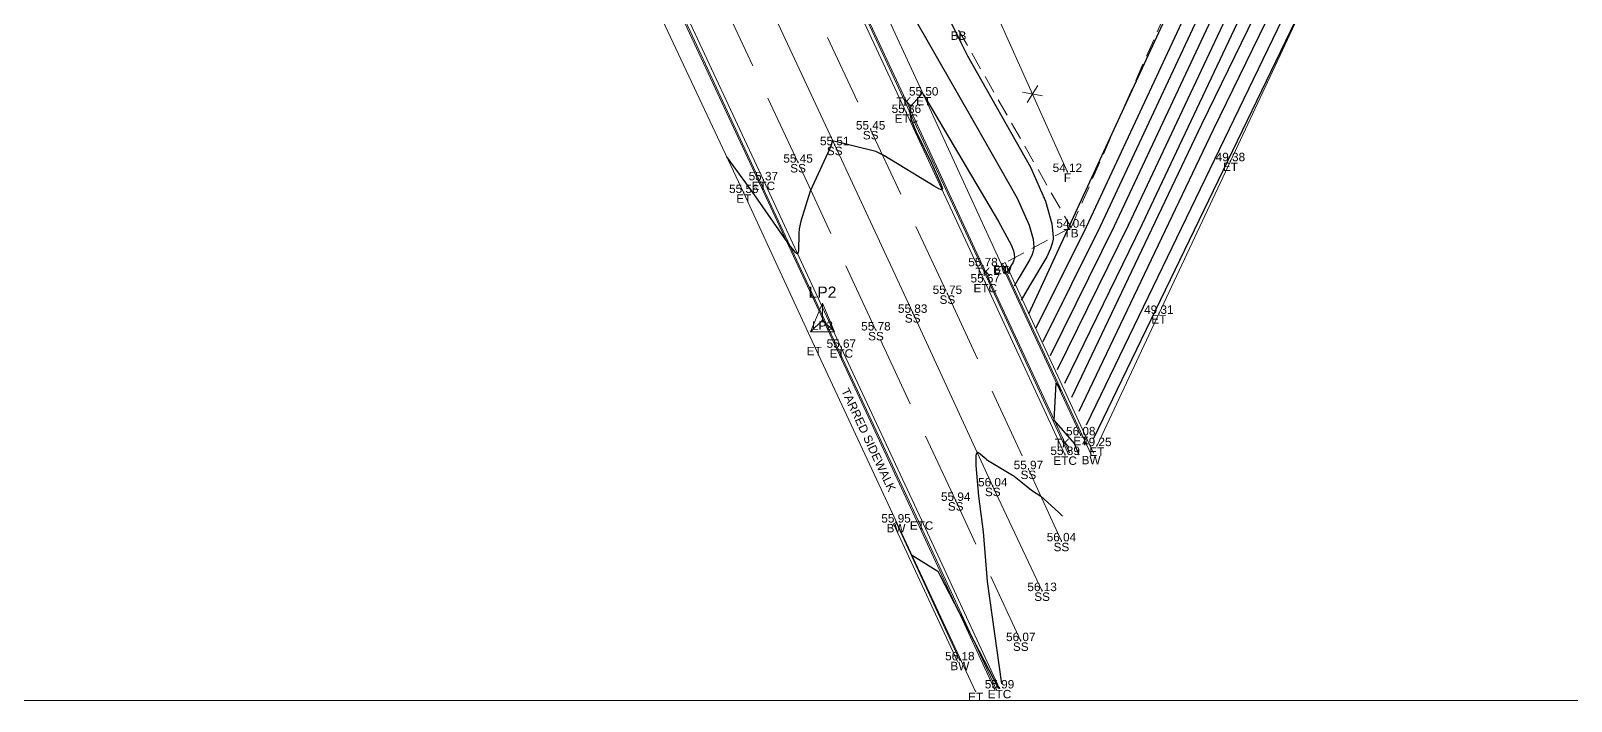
# Model space of a CAD drawing. Header units: metres. Extents: x -244 to 200, y -283 to 282.
# Drawn here: x -114.9 to 22.2, y -282.6 to -222.9 of the extents above; entities that cross this region are included whole.
import ezdxf
from ezdxf.enums import TextEntityAlignment as Align

# ---------------------------------------------------------------- set-up
doc = ezdxf.new("R2010")
doc.units = ezdxf.units.M
doc.linetypes.add('DASHED2', pattern=[9.525, 6.35, -3.175])
doc.linetypes.add('HIDDEN2', pattern=[4.7625, 3.175, -1.5875])
for name, color, linetype, lineweight in [('BANKS', 12, 'Continuous', 0), ('CONTOURS', 1, 'Continuous', 0), ('CONTROL', 7, 'Continuous', 0), ('DESCRIPTIONS', 1, 'Continuous', 0), ('FENCES', 6, 'Continuous', 0), ('LEVELS', 1, 'Continuous', 0), ('POINTS', 1, 'Continuous', 0), ('ROAD_PAINT', 12, 'Continuous', 0), ('ROADS', 5, 'Continuous', 0), ('TITLE', 3, 'Continuous', 0), ('WALLS', 11, 'Continuous', 0)]:
    doc.layers.add(name, color=color, linetype=linetype, lineweight=lineweight)
doc.styles.add('Arial', font='arial.ttf', dxfattribs={"height": 1.68})
doc.styles.add('DEFAULT$0$', font='Arial', dxfattribs={"height": 2.4})

msp = doc.modelspace()

# ---------------------------------------------------------------- linework, layer by layer
at = {"layer": 'BANKS', "color": 1, "linetype": 'HIDDEN2', "lineweight": 0, "ltscale": 0.5}
for q in [(-14.03, -221.55), (-28.22, -243.55)]:
    msp.add_line((-22.34, -240.44), q, dxfattribs=at)
at = {"layer": 'BANKS', "color": 9, "linetype": 'HIDDEN2', "lineweight": 0, "ltscale": 0.5}
msp.add_line((-32.36, -222.86), (-22.34, -240.44), dxfattribs=at)
at = {"layer": 'CONTOURS', "color": 1, "linetype": 'Continuous', "lineweight": -3, "flags": 128}
for points in [[(132.05, 65.82), (131.86, 65.42), (123.92, 49.36), (105.32, 11.79), (76.84, -45.95), (56.35, -87.89), (44.81, -111.82), (27.85, -146.29), (12.14, -178.86), (7.74, -186.97), (4.25, -194.6), (0.24, -202.55), (-5.73, -215.71), (-17.27, -240.25), (-23.57, -253.08)], [(124.87, 63.26), (124.79, 63.1), (117.28, 48.63), (101.75, 17.15), (71.71, -43.99), (51.87, -84.95), (37.99, -113.99), (23.53, -143.39), (10.48, -170.87), (0.68, -189.7), (-2.69, -197.21), (-14.21, -222.35), (-26.13, -248.13)], [(37.31, -138.58), (37.14, -138.92), (20.58, -172.76), (11.86, -190.59), (11.31, -191.79), (3.89, -206.27), (2.48, -209.44), (-10, -235.23), (-21.01, -258.02)], [(-23.2, -254.95), (-23.52, -254.44), (-23.69, -254.29), (-23.88, -257.58), (-22.07, -259.66), (-22.05, -259.7), (-21.65, -260.64)], [(-29.87, -261.07), (-29.9, -261.05), (-30.44, -260.59), (-30.58, -260.49), (-30.64, -260.46), (-30.66, -260.45), (-30.68, -260.45), (-30.69, -260.46), (-30.73, -260.49), (-30.76, -260.55), (-30.79, -260.62), (-30.81, -260.72), (-30.83, -260.96), (-30.83, -261.59), (-30.58, -264.32), (-30.16, -267.5), (-29.81, -271.93), (-28.52, -281.02)], [(-29.87, -261.07), (-29.79, -261.12), (-27.4, -262.54), (-26.8, -263.02), (-25.85, -263.8), (-25.04, -264.34), (-23.46, -265.77), (-23.1, -266.1)], [(-36.59, -269.53), (-36.53, -269.56), (-34.21, -271.02), (-34.03, -271.36), (-28.79, -281.45)]]:
    msp.add_lwpolyline(points, dxfattribs=at)
at = {"layer": 'CONTOURS', "color": 6, "linetype": 'Continuous', "lineweight": -3, "flags": 128}
for points in [[(133.85, 66.46), (133.63, 66.01), (125.58, 49.54), (106.22, 10.45), (78.12, -46.44), (57.46, -88.63), (46.51, -111.27), (28.93, -147.02), (12.49, -180.98), (8.74, -187.93), (5.88, -194.17), (1.14, -203.52), (-5, -216.82), (-16.03, -240.2), (-22.93, -254.31)], [(128.46, 64.54), (128.33, 64.26), (120.6, 48.99), (103.54, 14.47), (74.28, -44.97), (54.11, -86.42), (41.4, -112.9), (25.69, -144.84), (11.45, -174.62), (5.72, -185.06), (0.99, -195.46), (-1.55, -200.61), (-7.2, -213.5), (-19.76, -240.34), (-24.85, -250.61)], [(130.26, 65.18), (130.09, 64.84), (122.26, 49.17), (104.43, 13.13), (75.56, -45.46), (55.23, -87.16), (43.1, -112.36), (26.77, -145.56), (11.8, -176.74), (6.73, -186.02), (2.62, -195.03), (-0.65, -201.58), (-6.47, -214.61), (-18.51, -240.3), (-24.21, -251.84)], [(126.67, 63.9), (126.56, 63.68), (118.94, 48.81), (102.64, 15.81), (73, -44.48), (52.99, -85.68), (39.69, -113.45), (24.61, -144.11), (11.1, -172.5), (4.72, -184.11), (-0.64, -195.89), (-2.45, -199.64), (-7.93, -212.39), (-21, -240.39), (-25.49, -249.37)], [(100.32, -4.96), (100.11, -5.39), (70.24, -65.68), (50.95, -104.92), (31.93, -143.95), (21.65, -165.07), (11.54, -185.64), (9.23, -189.99), (2.66, -203.12), (0.47, -208.25), (-10.73, -231.25), (-22.29, -255.55)], [(74.07, -60.94), (74.02, -61.05), (52.19, -105.42), (34.46, -141.64), (24.07, -162.9), (11.95, -187.67), (10.48, -190.43), (3.75, -203.71), (1.94, -207.85), (-9.7, -231.74), (-21.65, -256.79)], [(-38.58, -211.01), (-32.15, -223.97), (-31.56, -225.14), (-25.96, -235.05), (-24.62, -238.09), (-24.04, -240.11), (-23.93, -241.27), (-23.94, -241.46), (-24.02, -241.86), (-24.18, -242.31), (-24.51, -243.05), (-26.03, -245.62), (-26.77, -246.9)], [(2.45, -212.04), (2.3, -212.34), (-20.37, -259.26)], [(-40.3, -214.73), (-30.84, -231.29), (-27.13, -237.81), (-26.06, -240.21), (-25.72, -241.46), (-25.65, -242.18), (-25.66, -242.29), (-25.71, -242.54), (-25.81, -242.82), (-26.01, -243.28), (-26.95, -244.87), (-27.41, -245.66)], [(-35.45, -228.66), (-35.6, -228.39), (-35.78, -228.7), (-35.81, -228.73), (-36.35, -229.34), (-36.56, -229.61), (-36.65, -229.76), (-36.68, -229.85), (-36.69, -229.89), (-36.7, -230.04), (-36.69, -230.21), (-36.63, -230.57), (-36.51, -230.98), (-36.15, -231.87), (-34.75, -234.7), (-34.01, -236.35), (-33.84, -236.82), (-33.8, -236.95), (-33.8, -237), (-33.81, -237.04), (-33.82, -237.06), (-33.84, -237.07), (-33.88, -237.07), (-33.92, -237.06), (-33.97, -237.05), (-34.1, -236.99), (-34.53, -236.76), (-39.02, -234.02), (-39.73, -233.67), (-39.83, -233.64), (-43.57, -232.71), (-43.75, -233.28), (-43.8, -233.41), (-45.55, -237.19), (-46.39, -239.85), (-46.54, -240.56), (-46.57, -240.95), (-46.6, -242.46), (-46.63, -242.66), (-46.65, -242.71), (-46.67, -242.74), (-46.69, -242.76), (-46.72, -242.76), (-46.76, -242.74), (-46.81, -242.7), (-46.87, -242.65), (-47, -242.51), (-47.4, -241.99), (-50.74, -237.23), (-52.98, -234.14)], [(-35.45, -228.66), (-35.25, -229), (-28.8, -239.9), (-27.67, -241.97), (-27.48, -242.5), (-27.4, -242.81), (-27.37, -243.09), (-27.38, -243.13), (-27.4, -243.23), (-27.43, -243.33), (-27.51, -243.51), (-27.87, -244.12), (-28.05, -244.43)]]:
    msp.add_lwpolyline(points, dxfattribs=at)
at = {"layer": 'CONTROL', "color": 1, "linetype": 'Continuous', "lineweight": 0}
for p, q in [((-44.47, -247.16), (-45.53, -249.72)), ((-43.41, -249.72), (-44.47, -247.16)), ((-44.47, -247.16), (-44.47, -248.66)), ((-44.47, -248.66), (-45.53, -249.72)), ((-44.47, -248.66), (-43.41, -249.72)), ((-45.53, -249.72), (-43.41, -249.72))]:
    msp.add_line(p, q, dxfattribs=at)
msp.add_point((-44.47, -248.66), dxfattribs=at)
at = {"layer": 'FENCES', "color": 4, "linetype": 'Continuous', "lineweight": 0}
for p, q in [((-28.88, -221.61), (-22.67, -235.49)), ((-26.66, -228.4), (-24.89, -228.7)), ((-25.29, -227.79), (-26.25, -229.31))]:
    msp.add_line(p, q, dxfattribs=at)
at = {"layer": 'POINTS', "color": 1, "linetype": 'Continuous', "lineweight": 0}
for p in [(-37.23, -228.73), (-35.46, -228.69), (-37, -230.24), (-40.18, -231.71), (-43.38, -233.11), (-46.64, -234.66), (-22.67, -235.49), (-8.16, -234.53), (-49.73, -236.23), (-51.47, -237.36), (-22.34, -240.44), (-30.18, -243.88), (-28.54, -243.73), (-28.45, -243.65), (-29.98, -245.32), (-33.35, -246.34), (-36.44, -248.02), (-14.53, -248.11), (-44.47, -248.66), (-39.71, -249.59), (-45.2, -250.93), (-42.79, -251.13), (-23.13, -259.11), (-21.48, -258.92), (-20.05, -259.88), (-22.87, -260.67), (-20.56, -260.62), (-26.14, -261.93), (-29.31, -263.46), (-32.61, -264.75), (-37.92, -266.68), (-35.65, -266.44), (-23.2, -268.35), (-24.92, -272.78), (-26.82, -277.23), (-32.24, -278.94), (-30.84, -281.7), (-28.71, -281.44)]:
    msp.add_point(p, dxfattribs=at)
at = {"layer": 'ROAD_PAINT', "color": 7, "linetype": 'DASHED2', "lineweight": 0}
for p, q in [((-48.07, -214.91), (-40.18, -231.71)), ((-46.64, -234.66), (-54.74, -217.32)), ((-40.18, -231.71), (-33.35, -246.34)), ((-39.71, -249.59), (-46.64, -234.66)), ((-33.35, -246.34), (-26.14, -261.93)), ((-32.61, -264.75), (-39.71, -249.59)), ((-26.82, -277.23), (-32.61, -264.75))]:
    msp.add_line(p, q, dxfattribs=at)
at = {"layer": 'ROAD_PAINT', "color": 7, "linetype": 'Continuous', "lineweight": 0}
for p, q in [((-43.38, -233.11), (-51.28, -216.16)), ((-36.44, -248.02), (-43.38, -233.11)), ((-29.31, -263.46), (-36.44, -248.02)), ((-26.14, -261.93), (-23.2, -268.35)), ((-24.92, -272.78), (-29.31, -263.46))]:
    msp.add_line(p, q, dxfattribs=at)
at = {"layer": 'ROADS', "color": 9, "linetype": 'Continuous', "lineweight": 0}
for p, q in [((-35.46, -228.69), (-43.52, -211.19)), ((-37, -230.24), (-44.81, -213.44)), ((-51.47, -237.36), (-59.74, -219.77)), ((-49.73, -236.23), (-57.53, -219.49)), ((-1.99, -221.36), (-8.16, -234.53)), ((-28.54, -243.73), (-35.46, -228.69)), ((-29.98, -245.32), (-37, -230.24)), ((-8.16, -234.53), (-14.53, -248.11)), ((-42.79, -251.13), (-49.73, -236.23)), ((-45.2, -250.93), (-51.47, -237.36)), ((-21.48, -258.92), (-28.54, -243.73)), ((-22.87, -260.67), (-29.98, -245.32)), ((-14.53, -248.11), (-20.05, -259.88)), ((-30.84, -281.7), (-45.2, -250.93)), ((-35.65, -266.44), (-42.79, -251.13)), ((-28.71, -281.44), (-35.65, -266.44))]:
    msp.add_line(p, q, dxfattribs=at)
at = {"layer": 'ROADS', "color": 1, "linetype": 'Continuous', "lineweight": 0}
for p, q in [((-36.73, -230.11), (-44.53, -213.31)), ((-36.61, -230.06), (-44.42, -213.26)), ((-50.11, -236.41), (-57.92, -219.68)), ((-50, -236.35), (-57.8, -219.62)), ((-29.7, -245.19), (-36.73, -230.11)), ((-29.59, -245.14), (-36.61, -230.06)), ((-43.17, -251.31), (-50.11, -236.41)), ((-43.06, -251.26), (-50, -236.35)), ((-22.6, -260.55), (-29.7, -245.19)), ((-22.49, -260.49), (-29.59, -245.14)), ((-36.04, -266.62), (-43.17, -251.31)), ((-35.92, -266.57), (-43.06, -251.26)), ((-29.09, -281.62), (-36.04, -266.62)), ((-28.98, -281.57), (-35.92, -266.57))]:
    msp.add_line(p, q, dxfattribs=at)
at = {"layer": 'TITLE', "color": 5, "linetype": 'Continuous', "lineweight": 0}
msp.add_line((200, -282.5), (-200, -282.5), dxfattribs=at)
at = {"layer": 'WALLS', "color": 4, "linetype": 'Continuous', "lineweight": 0}
for p, q in [((-28.45, -243.65), (-28.22, -243.55)), ((-20.56, -260.62), (-28.45, -243.65)), ((-20.34, -260.52), (-28.22, -243.55)), ((-37.92, -266.68), (-38.14, -266.78)), ((-38.14, -266.78), (-32.46, -279.05)), ((-37.92, -266.68), (-32.24, -278.94))]:
    msp.add_line(p, q, dxfattribs=at)

# ---------------------------------------------------------------- texts
at = {"layer": 'CONTROL', "color": 1, "linetype": 'Continuous', "lineweight": -3, "style": 'DEFAULT$0$'}
msp.add_text('LP2', height=1, dxfattribs=at).set_placement((-44.47, -246.98), align=Align.BOTTOM_CENTER)
at = {"layer": 'DESCRIPTIONS', "color": 9, "linetype": 'Continuous', "lineweight": -3, "style": 'Arial'}
for s, p in [('BB', (-32.36, -222.98)), ('TK', (-37.23, -228.86)), ('ET', (-35.46, -228.81)), ('ETC', (-37, -230.36)), ('SS', (-40.18, -231.84)), ('SS', (-43.38, -233.24)), ('SS', (-46.64, -234.78)), ('F', (-22.67, -235.62)), ('ET', (-8.16, -234.65)), ('ETC', (-49.73, -236.35)), ('ET', (-51.47, -237.48)), ('TB', (-22.34, -240.56)), ('TK', (-30.18, -244)), ('BW', (-28.45, -243.78)), ('ET', (-28.54, -243.85)), ('SS', (-33.35, -246.47)), ('ETC', (-29.98, -245.45)), ('SS', (-36.44, -248.14)), ('LP2', (-44.47, -248.78)), ('ET', (-14.53, -248.23)), ('SS', (-39.71, -249.72)), ('ET', (-45.2, -251.05)), ('ETC', (-42.79, -251.26)), ('ET', (-21.48, -259.05)), ('TK', (-23.13, -259.23)), ('ET', (-20.05, -260)), ('ETC', (-22.87, -260.8)), ('BW', (-20.56, -260.75)), ('SS', (-26.14, -262.06)), ('SS', (-29.31, -263.58)), ('SS', (-32.61, -264.87)), ('BW', (-37.92, -266.8)), ('ETC', (-35.65, -266.57)), ('SS', (-23.2, -268.48)), ('SS', (-24.92, -272.9)), ('SS', (-26.82, -277.35)), ('BW', (-32.24, -279.07)), ('ET', (-30.84, -281.82)), ('ETC', (-28.71, -281.57))]:
    msp.add_text(s, height=0.75, dxfattribs=at).set_placement(p, align=Align.TOP_CENTER)
at = {"layer": 'LEVELS', "color": 6, "linetype": 'Continuous', "lineweight": -3, "style": 'Arial'}
for s, p in [('55.50', (-35.46, -228.69)), ('55.36', (-37, -230.24)), ('55.45', (-40.18, -231.71)), ('55.51', (-43.38, -233.11)), ('55.45', (-46.64, -234.66)), ('49.38', (-8.16, -234.53)), ('55.37', (-49.73, -236.23)), ('54.12', (-22.67, -235.49)), ('55.56', (-51.47, -237.36)), ('54.04', (-22.34, -240.44)), ('55.78', (-30.18, -243.88)), ('55.67', (-29.98, -245.32)), ('55.75', (-33.35, -246.34)), ('55.83', (-36.44, -248.02)), ('49.31', (-14.53, -248.11)), ('55.78', (-39.71, -249.59)), ('55.67', (-42.79, -251.13)), ('56.08', (-21.48, -258.92)), ('49.25', (-20.05, -259.88)), ('55.89', (-22.87, -260.67)), ('55.97', (-26.14, -261.93)), ('56.04', (-29.31, -263.46)), ('55.94', (-32.61, -264.75)), ('55.95', (-37.92, -266.68)), ('56.04', (-23.2, -268.35)), ('56.13', (-24.92, -272.78)), ('56.07', (-26.82, -277.23)), ('56.18', (-32.24, -278.94)), ('55.99', (-28.71, -281.44))]:
    msp.add_text(s, height=0.75, dxfattribs=at).set_placement(p, align=Align.CENTER)
at = {"layer": 'ROADS', "color": 1, "linetype": 'Continuous', "lineweight": 0, "style": 'Arial'}
msp.add_text('TARRED SIDEWALK', height=0.75, rotation=295.0157, dxfattribs=at).set_placement((-40.36, -259.32), align=Align.MIDDLE_CENTER)

doc.saveas('drawing.dxf')
